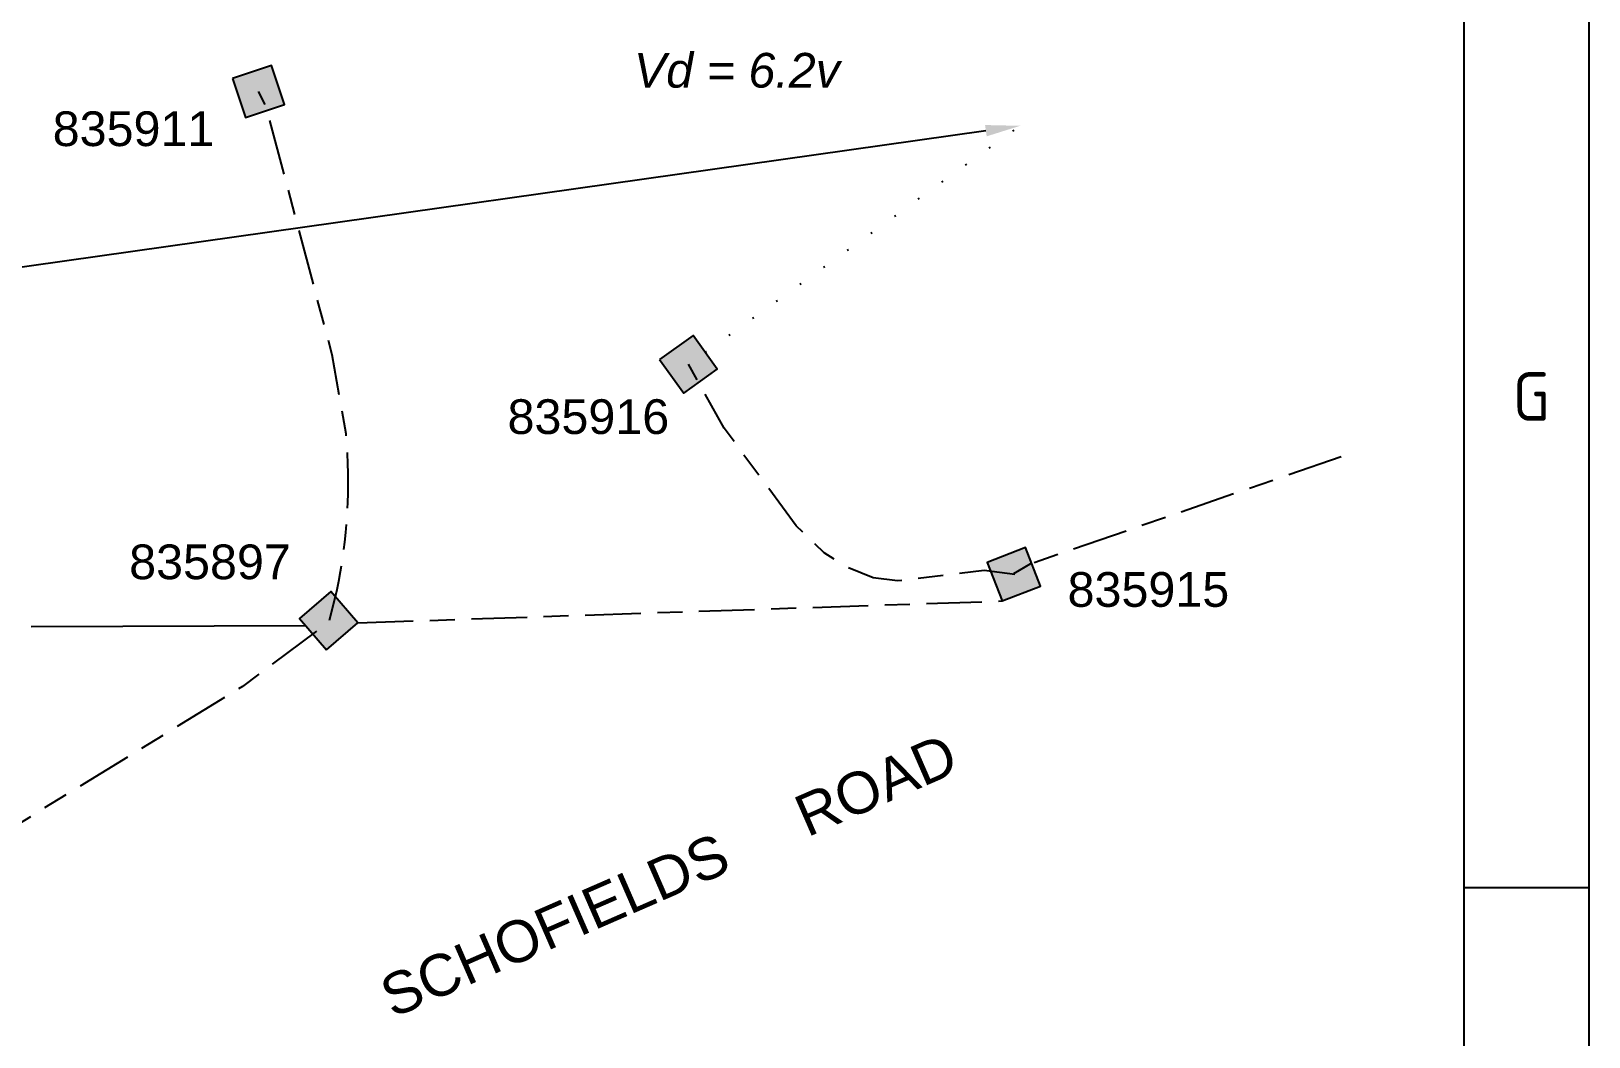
# Paper-space layout 'SHEET (4)' of a CAD drawing. Header units: metres, sheet in millimetres. Extents: x -9 to 824, y -5 to 581.
# Drawn here: x 712 to 824.3, y 64.8 to 137.2 of the extents above; entities that cross this region are included whole.
import ezdxf
from ezdxf import colors
from ezdxf.entities.mleader import LeaderData, LeaderLine
from ezdxf.enums import TextEntityAlignment as Align
from ezdxf.math import Vec2, Vec3

# ---------------------------------------------------------------- set-up
doc = ezdxf.new("R2010")
doc.units = ezdxf.units.M
doc.linetypes.add('Cable Exist UG', pattern=[8.2, 4, -1.2, 1.8, -1.2])
doc.linetypes.add('Cable Remove', pattern=[2, 0, -2])
doc.layers.get('0').update_dxf_attribs({"color": 6})
doc.layers.add('Cadastre Roads_SP_EXT', color=9, linetype='Continuous', lineweight=5)
for name, color, linetype in [('Mains_SL_EXT', 7, 'Continuous'), ('Mains_SL_NEW_R6', 2, 'Continuous'), ('Notes', 7, 'Continuous'), ('SupportsUG_SP_LV_SL_EXT', 7, 'Continuous')]:
    doc.layers.add(name, color=color, linetype=linetype)
doc.styles.add('COLUMN_LABEL', font='arial.ttf')
doc.styles.add('iecISOCP', font='isocp.shx')
doc.styles.add('POLE_LABEL', font='arial.ttf')
doc.styles.get("Standard").update_dxf_attribs({"font": 'arial.ttf'})
doc.linetypes.add('Cable 4', pattern='A,5.25,-0.1,["o",Standard,S=2,R=0,X=1.2,Y=-0.7],-4', length=9.35)

# ---------------------------------------------------------------- blocks, each defined once
blk = doc.blocks.new('A1_FRAME_TITLE')
at = {"layer": 'Notes', "color": 3, "linetype": 'Continuous'}
blk.add_line((824.37, 5.97), (824.37, 574.39), dxfattribs=at)
at = {"layer": 'Notes', "linetype": 'Continuous'}
blk.add_line((824.37, 77.93), (833.35, 77.93), dxfattribs=at)
blk.add_attdef('DRAFT_NUM', (29.9, 23.29), '', height=2.5, rotation=90)
at = {"layer": 'Notes', "color": 7, "style": 'iecISOCP'}
blk.add_text('G', height=3.5, dxfattribs=at).set_placement((827.87, 111.56))
at = {"layer": 'Notes', "color": 7, "style": 'iecISOCP', "flags": 8}
blk.add_attdef('VERSION_NO', text='', height=2.5, rotation=90, dxfattribs=at).set_placement((302.04, 43.81), align=Align.MIDDLE_CENTER)
at = {"layer": 'Notes', "color": 7, "style": 'iecISOCP'}
for tag, p in [('CAP_NO', (513.19, 43.46)), ('IE_NUM', (513.05, 37.81)), ('REF_No_1', (335.24, 32.31)), ('REF_1', (362.52, 32.31)), ('GEN_WO', (441.71, 31.76)), ('HV_SWITCH', (513.46, 32.16)), ('REF_No_2', (335.24, 26.31)), ('REF_2', (362.52, 26.31)), ('OH_WO', (441.71, 25.81)), ('UBD_REF', (513.05, 25.83)), ('REF_No_3', (335.24, 20.31)), ('REF_3', (362.52, 20.31)), ('UG_WO', (441.71, 20.05)), ('GIS_MAP_No', (513.05, 20.04)), ('REF_No_4', (335.24, 14.31)), ('REF_4', (362.52, 14.31)), ('SUB_WO', (441.71, 13.81)), ('HV_OP_DIAG', (513.33, 14.2)), ('LGA', (512.95, 7.78))]:
    blk.add_attdef(tag, p, '', height=2.5, dxfattribs=at)
at = {"layer": 'Notes', "style": 'iecISOCP'}
for tag, p in [('T1', (684.37, 39.47)), ('T2', (684.37, 34.35)), ('T3', (684.37, 28.92)), ('T4', (684.37, 23.66)), ('T5', (684.37, 18.23)), ('T6', (684.37, 12.97))]:
    blk.add_attdef(tag, text='', height=3.5, dxfattribs=at).set_placement(p, align=Align.CENTER)
at = {"layer": 'Notes', "color": 7, "style": 'iecISOCP'}
for tag, p in [('scale', (567.76, 33.27)), ('DRAWN', (567.76, 24.93)), ('DATE', (567.76, 16.88)), ('DESIGN', (605.62, 9.15))]:
    blk.add_attdef(tag, text='', height=2.5, dxfattribs=at).set_placement(p, align=Align.CENTER)
at = {"layer": 'Notes', "color": 4, "style": 'iecISOCP'}
blk.add_attdef('NUM', text='', height=7, dxfattribs=at).set_placement((792.37, 20.12), align=Align.MIDDLE_CENTER)
at = {"layer": 'Notes', "color": 1, "style": 'iecISOCP'}
blk.add_attdef('REV', text='', height=5, dxfattribs=at).set_placement((820.05, 17.1), align=Align.CENTER)
at = {"layer": 'Notes', "color": 7, "style": 'iecISOCP'}
for tag, p in [('NS', (790.71, 8.12)), ('SHTS', (805.41, 8.12))]:
    blk.add_attdef(tag, text='', height=2.5, dxfattribs=at).set_placement(p, align=Align.MIDDLE)
at = {"layer": 'Notes', "style": 'iecISOCP'}
blk.add_attdef('ExportID', (9.08, 2.39), '', height=2.5, dxfattribs=at)
at = {"layer": 'Notes', "style": 'iecISOCP', "flags": 1}
for tag, p in [('ProjectType', (14.17, -26.8)), ('ProjectNumber', (23.56, -26.82)), ('DrawingNumber', (35.51, -26.8)), ('ExportDate', (60.28, -26.79)), ('ExportUserName', (69.15, -26.8)), ('DesignerCompanyName', (81.48, -26.79)), ('ExportAreaOfInterest', (97.1, -26.81)), ('GIS_SUCCESS', (112, -26.78)), ('CAD_SUCCESS', (121.79, -26.78)), ('ExportCategories', (140.08, -26.8)), ('ProjectDescription', (47.56, -26.83)), ('DEPOTCODE', (132.11, -26.88)), ('Comments', (154.38, -26.88))]:
    blk.add_attdef(tag, p, '', height=1, dxfattribs=at)
blk = doc.blocks.new('COLUMN_EXT')
blk.add_hatch(color=256).paths.add_polyline_path([(-1.49, 1.48), (-1.49, -1.49), (1.48, -1.49), (1.48, 1.48)])
blk.add_lwpolyline([(-1.49, -1.49), (1.48, -1.49), (1.48, 1.48), (-1.49, 1.48)], close=True)
for tag, height, style, flags, p in [('ASSET_NUM', 2.5, 'COLUMN_LABEL', 8, (2, 2)), ('STRUCTURE_PLANT_NUMBER', 0.2, 'POLE_LABEL', 9, (1.81, 0.03)), ('STREET_CODE', 0.2, 'COLUMN_LABEL', 9, (1.81, -0.2))]:
    blk.add_attdef(tag, text='', height=height, dxfattribs=dict(style=style, flags=flags)).set_placement(p, align=Align.MIDDLE_LEFT)
at = {"flags": 9}
for tag, p in [('COLUMN_TYPE', (1.81, -0.4)), ('OWNED_BY', (1.81, -0.6)), ('STATE', (1.81, -0.8)), ('USAGE', (1.81, -1)), ('LEGEND', (1.81, -1.2)), ('STREETNAME', (1.81, -1.6)), ('SUBURB', (1.81, -1.8)), ('LOCATION', (1.81, -1.4)), ('NOTES', (1.81, -2))]:
    blk.add_attdef(tag, text='', height=0.2, dxfattribs=at).set_placement(p, align=Align.MIDDLE_LEFT)
at = {"flags": 1}
blk.add_attdef('Z', (1.81, -2.35), '', height=0.2, dxfattribs=at)

psp = doc.layouts.new('SHEET (4)')

# ---------------------------------------------------------------- linework, layer by layer
at = {"layer": 'Mains_SL_EXT', "linetype": 'Cable Exist UG', "flags": 128}
psp.add_lwpolyline([(733.51, 94.81), (734.04, 96.91), (734.04, 96.91, 0.075559), (734.7, 108.23), (734.7, 108.23), (733.7, 113.92), (728.95, 131.78), (728.4, 132.89)], format="xyb", dxfattribs=at)
for points in [[(782.89, 98.1), (780.68, 98.39), (774.45, 97.64), (772.69, 97.85), (770.67, 98.69), (769.15, 99.66), (767.15, 101.6), (761.96, 108.63), (759.38, 113.24)], [(732.58, 94.02), (727.23, 90.03), (708.74, 78.68)]]:
    psp.add_lwpolyline(points, dxfattribs=at)
at = {"layer": 'Mains_SL_EXT', "linetype": 'Cable Exist UG'}
for points in [[(806.42, 106.57), (784.04, 98.86), (782.8, 98.14)], [(735.55, 94.62), (781.98, 96.19)]]:
    psp.add_lwpolyline(points, dxfattribs=at)
at = {"layer": 'Mains_SL_NEW_R6', "color": 2, "linetype": 'Cable 4', "flags": 128}
psp.add_lwpolyline([(712, 94.36), (731.81, 94.43)], dxfattribs=at)
at = {"layer": 'Notes', "color": 3, "linetype": 'Continuous'}
psp.add_lwpolyline([(-9.08, 581), (824.27, 581), (824.27, -5.42), (-9.08, -5.42)], close=True, dxfattribs=at)
at = {"layer": 'Notes', "linetype": 'Cable Remove', "flags": 128}
psp.add_lwpolyline([(760.59, 114.11), (783.29, 130.42)], dxfattribs=at)

# ---------------------------------------------------------------- block references
psp.add_blockref('A1_FRAME_TITLE', (-9.08, -2.39))
at = {"layer": 'SupportsUG_SP_LV_SL_EXT'}
ref = psp.add_blockref('COLUMN_EXT', (728.4, 132.89), dxfattribs=dict(at, rotation=288.4349491498594))
ref.add_attrib('ASSET_NUM', '835911', dxfattribs={"layer": '0', "height": 2.5, "style": 'COLUMN_LABEL'}).set_placement((725.21, 130.21), align=Align.MIDDLE_RIGHT)
ref = psp.add_blockref('COLUMN_EXT', (759.38, 113.24), dxfattribs=dict(at, rotation=305.690059650285))
ref.add_attrib('ASSET_NUM', '835916', dxfattribs={"layer": '0', "height": 2.5, "style": 'COLUMN_LABEL'}).set_placement((757.99, 109.47), align=Align.MIDDLE_RIGHT)
ref = psp.add_blockref('COLUMN_EXT', (733.45, 94.78), dxfattribs=dict(at, rotation=40.47937686351723))
ref.add_attrib('ASSET_NUM', '835897', dxfattribs={"layer": '0', "height": 2.5, "style": 'COLUMN_LABEL'}).set_placement((730.72, 99.01), align=Align.MIDDLE_RIGHT)
ref = psp.add_blockref('COLUMN_EXT', (782.83, 98.12), dxfattribs=dict(at, rotation=21.18134936382629))
ref.add_attrib('ASSET_NUM', '835915', dxfattribs={"layer": '0', "height": 2.5, "style": 'COLUMN_LABEL'}).set_placement((786.7, 97.02), align=Align.MIDDLE_LEFT)

# ---------------------------------------------------------------- texts
at = {"layer": 'Cadastre Roads_SP_EXT'}
psp.add_text('SCHOFIELDS     ROAD', height=3, rotation=23.5613, dxfattribs=at).set_placement((738.06, 66.12))
at = {"layer": 'Notes', "color": 0, "lineweight": 0, "insert": (754.87, 135.67), "char_height": 2.5, "attachment_point": 1}
psp.add_mtext_dynamic_manual_height_columns('\\pi0.5744,t25.574;{\\fArial|b0|i1|c0|p34;Vd = 6.2v}', width=15.7753, gutter_width=4, heights=[0], dxfattribs=at)

# ---------------------------------------------------------------- next in the draw order: leaders
at = {"layer": 'Notes'}
ml = psp.add_multileader_mtext('Standard', dxfattribs=at)
ml.set_content('EXISTING UG SL CABLE TO BE DISCONNECTED BETWEEN POLE 1 & COLUMN 835916. REFER TO SITE PLAN', color=256)
ml.set_leader_properties()
ml.build(insert=Vec2(0, 0))
ml.multileader.update_dxf_attribs({"has_text_frame": 1, "dogleg_length": 4, "arrow_head_size": 2.5})
ctx = ml.context
ctx.base_point, ctx.char_height, ctx.arrow_head_size, ctx.plane_origin = Vec3(597.41, 119.14), 2.5, 2.5, Vec3(676.44, 115.97)
ctx.text_align_type = 2
notes = []
notes.append((ctx, [(1, (1, 1, 0), (703.62, 119.14), (-1, 0), 4, [(0, [(783.29, 130.42)], 0, [])])]))
ctx.mtext.insert, ctx.mtext.width, ctx.mtext.alignment, ctx.mtext.flow_direction = Vec3(697.62, 120.42), 98.5158, 3, 5
ctx.mtext.has_bg_fill, ctx.mtext.bg_color, ctx.mtext.bg_scale_factor, ctx.mtext.bg_transparency, ctx.mtext.use_window_bg_color = 1, -1027028792, 1.5, 0, 1
for ctx, leaders in notes:
    for number, flags, end, landing, length, lines in leaders:
        leader = LeaderData()
        leader.index, (leader.has_last_leader_line, leader.has_dogleg_vector, leader.attachment_direction) = number, flags
        leader.last_leader_point, leader.dogleg_vector, leader.dogleg_length = Vec3(end), Vec3(landing), length
        for number, points, colour, breaks in lines:
            line = LeaderLine()
            line.index, line.vertices, line.color, line.breaks = number, Vec3.list(points), colors.encode_raw_color(colour), breaks
            leader.lines.append(line)
        ctx.leaders.append(leader)

doc.saveas('drawing.dxf')
